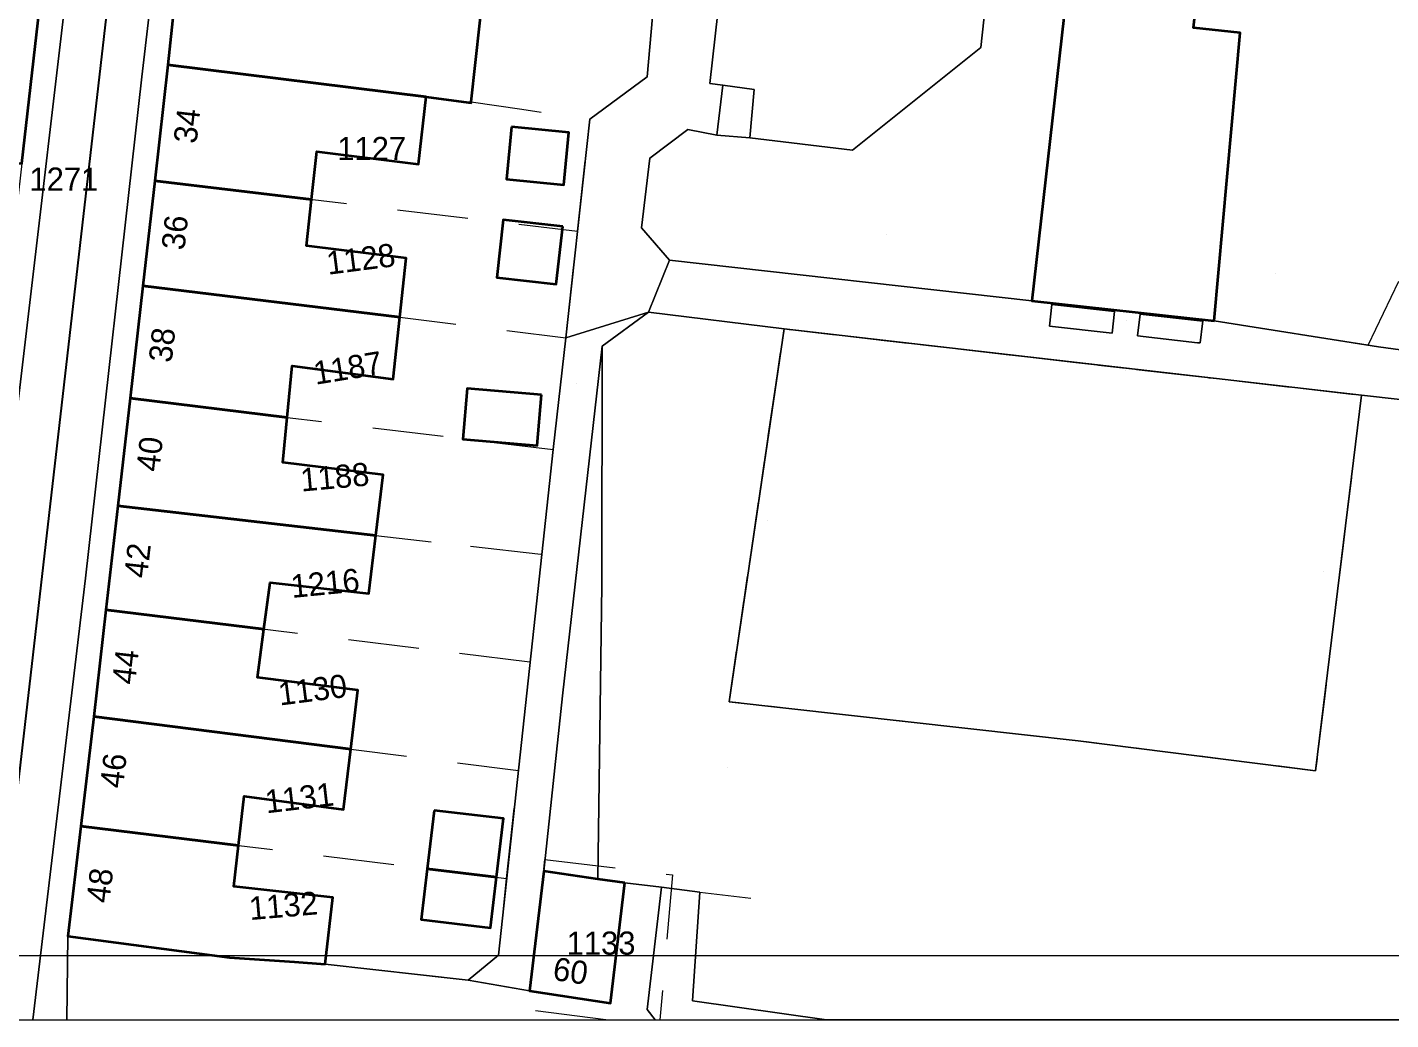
# Model space of a CAD drawing. Header units: metres. Extents: x 0 to 105485, y 0 to 425721.
# Drawn here: x 104954.5 to 105007.5, y 425150 to 425188.6 of the extents above; entities that cross this region are included whole.
import ezdxf
from ezdxf.enums import TextEntityAlignment as Align

# ---------------------------------------------------------------- set-up
doc = ezdxf.new("R2010")
doc.units = ezdxf.units.M
doc.header["$MEASUREMENT"] = 0
doc.linetypes.add('IE-TERREINAFSCHEIDING_KUNSTMATIG-SO', pattern=[11, 4, -1, 4, -2])
doc.linetypes.add('KG-PERCEEL-SO', pattern=[19, 5.5, -4, 5.5, -4])
for name, color, linetype, lineweight in [('B-XX-GR-BEPLANTING_CULTUUR_BODEMBEDEKKER-G', 90, 'Continuous', 18), ('B-XX-GR-BOOM-G', 90, 'Continuous', 13), ('B-XX-GR-GROENVOORZIENING-G', 80, 'Continuous', 18), ('B-XX-GR-STRUIK-G', 90, 'Continuous', 13), ('B-XX-IE-MEUBILAIR-G', 7, 'Continuous', 18), ('B-XX-IE-MEUBILAIR_WEGMEUBILAIR-G', 7, 'Continuous', 18), ('B-XX-IE-MEUBILAIR_WEGMEUBILAIR_AFVALBAK-G', 7, 'Continuous', 18), ('B-XX-IE-TERREINAFSCHEIDING_KUNSTMATIG_HEKWERK-G', 20, 'IE-TERREINAFSCHEIDING_KUNSTMATIG-SO', 18), ('B-XX-IE-TERREINAFSCHEIDING_KUNSTMATIG_MUUR-G', 90, 'IE-TERREINAFSCHEIDING_KUNSTMATIG-SO', 18), ('B-XX-KG-GRENS_PERCEEL-G', 150, 'KG-PERCEEL-SO', 18), ('B-XX-KG-GRENS_PERCEEL-T', 150, 'KG-PERCEEL-SO', 18), ('B-XX-OG-BEBOUWING-G', 7, 'Continuous', 35), ('B-XX-OG-BEBOUWING_HUISNUMMER-T', 7, 'Continuous', 18), ('B-XX-OG-GRENS-G', 7, 'Continuous', 18), ('B-XX-OG-TERREIN_ERF-G', 7, 'Continuous', 18), ('B-XX-VH-OPENVERHARDING-G', 90, 'Continuous', 18)]:
    doc.layers.add(name, color=color, linetype=linetype, lineweight=lineweight)
doc.layers.add('GIS-WEGVAKKEN', color=2, linetype='Continuous')

msp = doc.modelspace()

# ---------------------------------------------------------------- linework, layer by layer
at = {"layer": 'B-XX-GR-BEPLANTING_CULTUUR_BODEMBEDEKKER-G', "ltscale": 0.5}
for points in [[(104991.887, 425190.647), (104987.846, 425191.111), (104982.091, 425191.748), (104981.654, 425191.791), (104981.049, 425186.371), (104981.555, 425186.306), (104982.774, 425186.145), (104982.605, 425184.271), (104986.59, 425183.782), (104991.575, 425187.78)], [(104994.94, 425190.297), (104991.887, 425190.647), (104991.575, 425187.78), (104986.59, 425183.782), (104982.605, 425184.271), (104981.326, 425184.373), (104980.197, 425184.593), (104978.726, 425183.477), (104978.4, 425180.771), (104979.489, 425179.509), (104993.557, 425177.933), (104994.803, 425188.938)], [(104982.774, 425186.145), (104981.555, 425186.306), (104981.326, 425184.373), (104982.605, 425184.271)]]:
    msp.add_lwpolyline(points, close=True, dxfattribs=at)
at = {"layer": 'B-XX-GR-BOOM-G', "color": 0, "true_color": 0x604a38}
for points in [[(104987.926, 425180.493, 2.505), (104987.926, 425180.493, 5.305)], [(105003.028, 425178.985, 2.131), (105003.028, 425178.985, 4.931)], [(104981.725, 425159.803, 1.806), (104981.725, 425159.803, 4.606)]]:
    msp.add_polyline3d(points, dxfattribs=at)
at = {"layer": 'B-XX-GR-GROENVOORZIENING-G', "ltscale": 0.5}
for points in [[(104976.706, 425155.467), (104977.748, 425155.319), (104979.172, 425155.149), (104980.662, 425154.961), (104980.38, 425150.735), (104985.585, 425150), (105010.357, 425150), (105011.128, 425152.625), (105016.445, 425171.333), (105014.915, 425173.311), (105006.367, 425174.263), (105004.586, 425159.669), (104995.359, 425160.832), (104993.278, 425161.065), (104981.8, 425162.35), (104983.935, 425176.844), (104978.664, 425177.493), (104976.863, 425176.172), (104976.856, 425166.881)], [(105006.367, 425174.263), (104983.935, 425176.844), (104981.8, 425162.35), (104993.278, 425161.065), (104995.359, 425160.832), (105004.586, 425159.669)], [(104976.856, 425166.881), (104976.863, 425176.172), (104975.322, 425162.58), (104974.596, 425155.768), (104976.706, 425155.467)], [(104980.662, 425154.961), (104979.172, 425155.149), (104978.62, 425150.397), (104978.932, 425150), (105012.195, 425150), (105016.445, 425171.333), (105011.128, 425152.625), (105010.357, 425150), (104985.585, 425150), (104980.38, 425150.735)]]:
    msp.add_lwpolyline(points, close=True, dxfattribs=at)
at = {"layer": 'B-XX-GR-STRUIK-G', "ltscale": 0.5}
for points in [[(104996.68, 425176.678), (104996.775, 425177.522), (104994.34, 425177.795), (104994.246, 425176.95)], [(105000, 425176.306), (105000.109, 425176.294), (105000.195, 425177.055), (105000.204, 425177.138), (104997.769, 425177.411), (104997.674, 425176.566)]]:
    msp.add_lwpolyline(points, close=True, dxfattribs=at)
at = {"layer": 'B-XX-IE-MEUBILAIR-G', "color": 0, "true_color": 0x604a38}
for points in [[(104955.105, 425181.9, 1.438), (104955.105, 425181.9, 2.938)], [(104958.404, 425181.467, 1.439), (104958.404, 425181.467, 2.939)], [(104980.916, 425177.218, 1.617), (104980.916, 425177.218, 3.117)], [(104997.212, 425175.228, 1.636), (104997.212, 425175.228, 3.136)], [(104975.866, 425174.723, 1.498), (104975.866, 425174.723, 2.998)], [(104976.391, 425172.012, 1.537), (104976.391, 425172.012, 3.037)], [(104957.125, 425170.127, 1.291), (104957.125, 425170.127, 2.791)], [(104955.183, 425154.311, 1.089), (104955.183, 425154.311, 2.589)], [(104964.91, 425152.244, 0.973), (104964.91, 425152.244, 2.473)], [(104974.176, 425152.251, 1.003), (104974.176, 425152.251, 2.503)]]:
    msp.add_polyline3d(points, dxfattribs=at)
at = {"layer": 'B-XX-IE-MEUBILAIR_WEGMEUBILAIR-G', "color": 0, "true_color": 0x604a38}
for points in [[(104983.3, 425169.4, 1.732), (104983.3, 425169.4, 3.232)], [(105004.9, 425167.4, 1.753), (105004.9, 425167.4, 3.253)]]:
    msp.add_polyline3d(points, dxfattribs=at)
at = {"layer": 'B-XX-IE-MEUBILAIR_WEGMEUBILAIR_AFVALBAK-G', "color": 0, "true_color": 0x604a38}
for points in [[(104983.7, 425177.1, 1.652), (104983.7, 425177.1, 3.152)], [(104997.228, 425177.177, 1.601), (104997.228, 425177.177, 3.101)]]:
    msp.add_polyline3d(points, dxfattribs=at)
at = {"layer": 'B-XX-IE-TERREINAFSCHEIDING_KUNSTMATIG_HEKWERK-G', "ltscale": 0.5, "flags": 128}
msp.add_lwpolyline([(104993.278, 425161.065), (104981.8, 425162.35), (104983.935, 425176.844), (105006.367, 425174.263), (105004.586, 425159.669), (104995.359, 425160.832)], dxfattribs=at)
at = {"layer": 'B-XX-IE-TERREINAFSCHEIDING_KUNSTMATIG_HEKWERK-G', "color": 0, "ltscale": 0.5, "true_color": 0x8c7868}
msp.add_polyline3d([(104993.278, 425161.065, 1.705), (104990.409, 425161.386, 1.747), (104987.539, 425161.708, 1.756), (104984.67, 425162.029, 1.731), (104981.8, 425162.35, 1.829), (104982.227, 425165.249, 1.749), (104982.654, 425168.148, 1.739), (104983.081, 425171.046, 1.725), (104983.508, 425173.945, 1.74), (104983.935, 425176.844, 1.675), (104986.739, 425176.521, 1.707), (104989.543, 425176.199, 1.656), (104992.347, 425175.876, 1.646), (104995.151, 425175.553, 1.653), (104997.955, 425175.231, 1.615), (105000.759, 425174.908, 1.628), (105003.563, 425174.586, 1.661), (105006.367, 425174.263, 1.649), (105006.011, 425171.344, 1.733), (105005.655, 425168.425, 1.756), (105005.298, 425165.507, 1.728), (105004.942, 425162.588, 1.682), (105004.586, 425159.669, 1.718), (105002.279, 425159.96, 1.709), (104999.973, 425160.251, 1.695), (104997.666, 425160.541, 1.697), (104995.359, 425160.832, 1.688)], dxfattribs=at)
at = {"layer": 'B-XX-IE-TERREINAFSCHEIDING_KUNSTMATIG_MUUR-G', "ltscale": 0.5, "flags": 128}
for points in [[(104977.748, 425155.319), (104979.172, 425155.149)], [(104980.662, 425154.961), (104979.172, 425155.149)], [(104980.662, 425154.961), (104982.711, 425154.714)]]:
    msp.add_lwpolyline(points, dxfattribs=at)
at = {"layer": 'B-XX-IE-TERREINAFSCHEIDING_KUNSTMATIG_MUUR-G', "color": 0, "ltscale": 0.5, "true_color": 0x8c7868}
for points in [[(104977.748, 425155.319, 1.434), (104979.172, 425155.149, 1.612)], [(104980.662, 425154.961, 1.533), (104979.172, 425155.149, 1.612)], [(104980.662, 425154.961, 1.533), (104982.711, 425154.714, 1.612)]]:
    msp.add_polyline3d(points, dxfattribs=at)
at = {"layer": 'B-XX-KG-GRENS_PERCEEL-G', "ltscale": 0.5, "flags": 128}
for points in [[(104949.107, 425152.908), (104949.408, 425156.061), (104951.193, 425155.864), (104953.518, 425176.147), (104955.847, 425196.728), (104954.3, 425196.834), (104954.922, 425202.306), (104955.397, 425207.84), (104949.676, 425208.467)], [(104959.997, 425187.096), (104960.038, 425187.454), (104961.458, 425200.898)], [(104961.458, 425200.898), (104973.294, 425199.435), (104977.874, 425198.821), (104979.553, 425197.136), (104978.61, 425186.635), (104976.389, 425184.99)], [(105006.631, 425176.213), (105000.648, 425177.153), (105000, 425177.211), (104993.557, 425177.933), (104994.803, 425188.938), (104994.943, 425190.326)], [(104959.485, 425182.595), (104959.997, 425187.096)], [(104959.997, 425187.096), (104970.026, 425185.861), (104971.483, 425185.667)], [(104971.483, 425185.667), (104971.781, 425185.664)], [(104971.781, 425185.664), (104973.743, 425185.375), (104976.389, 425184.99)], [(104975.908, 425180.638), (104976.389, 425184.99)], [(104959.021, 425178.52), (104959.485, 425182.595)], [(104959.485, 425182.595), (104975.908, 425180.638)], [(105006.631, 425176.213), (105009.396, 425181.994)], [(104975.451, 425176.497), (104975.908, 425180.638)], [(104958.523, 425174.144), (104959.021, 425178.52)], [(104959.021, 425178.52), (104969.004, 425177.291), (104975.451, 425176.497)], [(104974.97, 425172.149), (104975.451, 425176.497)], [(104958.048, 425169.966), (104958.523, 425174.144)], [(104958.523, 425174.144), (104964.63, 425173.403), (104974.97, 425172.149)], [(104974.52, 425168.081), (104974.97, 425172.149)], [(104957.589, 425165.932), (104958.048, 425169.966)], [(104958.048, 425169.966), (104968.072, 425168.819), (104971.758, 425168.399)], [(104971.758, 425168.399), (104974.52, 425168.081)], [(104974.52, 425168.081), (104974.067, 425163.906)], [(104957.116, 425161.779), (104957.589, 425165.932)], [(104957.589, 425165.932), (104971.321, 425164.238)], [(104971.321, 425164.238), (104974.067, 425163.906)], [(104974.067, 425163.906), (104973.611, 425159.687)], [(104956.613, 425157.521), (104957.116, 425161.779)], [(104957.116, 425161.779), (104967.099, 425160.513), (104973.611, 425159.687)], [(104973.157, 425155.491), (104973.611, 425159.687)], [(104956.108, 425153.251), (104956.613, 425157.521)], [(104956.613, 425157.521), (104973.157, 425155.491)], [(104974.042, 425151.129), (104974.596, 425155.768), (104974.645, 425156.231)], [(104974.645, 425156.231), (104979.601, 425155.626), (104979.112, 425150)], [(104956.108, 425153.251), (104962.382, 425152.412), (104966.102, 425152.165), (104971.664, 425151.541), (104972.835, 425152.511), (104973.157, 425155.491)], [(104956.064, 425150), (104956.108, 425153.251)], [(104977.007, 425150), (104973.947, 425150.394), (104974.042, 425151.129)]]:
    msp.add_lwpolyline(points, dxfattribs=at)
at = {"layer": 'B-XX-OG-BEBOUWING-G', "ltscale": 0.5}
for points in [[(105000.648, 425177.153), (105001.652, 425188.345), (104999.844, 425188.545), (105000.357, 425193.269), (105009.572, 425192.409), (105009.777, 425193.78), (105009.994, 425195.228), (105010.84, 425201.862), (105007.334, 425202.353), (105003.301, 425202.918), (105004.207, 425211.469), (104997.274, 425212.203), (104996.264, 425203.424), (104996.015, 425200.95), (104995.923, 425200.042), (104994.94, 425190.297), (104994.803, 425188.938), (104993.557, 425177.933)], [(104955.804, 425196.349), (104955.847, 425196.728), (104954.3, 425196.834), (104954.922, 425202.306), (104955.397, 425207.84), (104949.676, 425208.468), (104948.324, 425197.375), (104948.677, 425197.339), (104948.644, 425197.071), (104950.31, 425196.935), (104950.042, 425194.357), (104949.374, 425187.92), (104949.346, 425187.652), (104948.954, 425183.877), (104954.314, 425183.267)], [(104961.458, 425200.898), (104959.997, 425187.096), (104970.026, 425185.861), (104971.483, 425185.667), (104971.777, 425185.628), (104971.781, 425185.664), (104973.294, 425199.435)], [(104970.026, 425185.861), (104959.997, 425187.096), (104959.485, 425182.595), (104965.574, 425181.869), (104965.776, 425183.731), (104969.731, 425183.243)], [(104973.348, 425184.693), (104973.149, 425182.658), (104975.372, 425182.436), (104975.575, 425184.471)], [(104965.574, 425181.869), (104959.485, 425182.595), (104959.021, 425178.52), (104969.004, 425177.291), (104969.246, 425179.586), (104965.38, 425180.073)], [(104975.336, 425180.814), (104973.024, 425181.075), (104972.772, 425178.839), (104975.084, 425178.578)], [(104969.004, 425177.291), (104959.021, 425178.52), (104958.524, 425174.144), (104964.63, 425173.403), (104964.826, 425175.404), (104968.751, 425174.886)], [(104964.63, 425173.403), (104958.524, 425174.144), (104958.048, 425169.966), (104968.072, 425168.819), (104968.355, 425171.169), (104964.459, 425171.656)], [(104974.508, 425174.276), (104971.626, 425174.523), (104971.458, 425172.555), (104974.34, 425172.308)], [(104968.072, 425168.819), (104958.048, 425169.966), (104957.589, 425165.932), (104963.726, 425165.177), (104963.964, 425166.986), (104967.8, 425166.559)], [(104963.726, 425165.177), (104957.589, 425165.932), (104957.116, 425161.779), (104967.1, 425160.513), (104967.374, 425162.811), (104963.479, 425163.299)], [(104967.1, 425160.513), (104957.116, 425161.779), (104956.613, 425157.521), (104962.738, 425156.769), (104962.954, 425158.689), (104966.82, 425158.172)], [(104970.342, 425158.131), (104970.074, 425155.869), (104972.76, 425155.54), (104973.029, 425157.813)], [(104966.102, 425152.165), (104966.397, 425154.752), (104962.56, 425155.179), (104962.738, 425156.769), (104956.613, 425157.521), (104956.108, 425153.251), (104962.382, 425152.412), (104964.91, 425152.244)], [(104972.76, 425155.54), (104970.074, 425155.869), (104969.84, 425153.891), (104972.527, 425153.574)], [(104977.748, 425155.319), (104976.706, 425155.467), (104974.596, 425155.768), (104974.042, 425151.129), (104977.193, 425150.65)]]:
    msp.add_lwpolyline(points, close=True, dxfattribs=at)
at = {"layer": 'B-XX-OG-GRENS-G'}
msp.add_polyline3d([(104912.5, 425157.5, 0.986), (104917.5, 425157.5, 0.967), (104927.5, 425152.5, 0.996), (104932.5, 425152.5, 0.996), (104937.5, 425152.5, 0.995), (104942.5, 425152.5, 1.066), (104947.5, 425152.5, 1.039), (104952.5, 425152.5, 1.076), (104957.5, 425152.5, 1.025), (104962.5, 425152.5, 0.989), (104967.5, 425152.5, 1.015), (104972.5, 425152.5, 1.012), (104977.5, 425152.5, 1.107), (104982.5, 425152.5, 1.461), (104987.5, 425152.5, 1.543), (104992.5, 425152.5, 1.592), (104997.5, 425152.5, 1.63), (105002.5, 425152.5, 1.62), (105007.5, 425152.5, 1.574), (105012.5, 425152.5, 1.141)], dxfattribs=at)
at = {"layer": 'B-XX-OG-TERREIN_ERF-G', "ltscale": 0.5}
msp.add_lwpolyline([(104973.294, 425199.435), (104971.781, 425185.664), (104971.777, 425185.628), (104971.483, 425185.667), (104970.026, 425185.861), (104969.731, 425183.243), (104965.776, 425183.731), (104965.574, 425181.869), (104965.38, 425180.073), (104969.246, 425179.586), (104969.004, 425177.291), (104968.751, 425174.886), (104964.826, 425175.404), (104964.63, 425173.403), (104964.459, 425171.656), (104968.355, 425171.169), (104968.072, 425168.819), (104967.8, 425166.559), (104963.964, 425166.986), (104963.726, 425165.177), (104963.479, 425163.299), (104967.374, 425162.811), (104967.1, 425160.513), (104966.82, 425158.172), (104962.954, 425158.689), (104962.738, 425156.769), (104962.56, 425155.179), (104966.397, 425154.752), (104966.102, 425152.165), (104971.664, 425151.541), (104972.835, 425152.511), (104974.52, 425168.081), (104974.97, 425172.149), (104975.45, 425176.497), (104976.389, 425184.99), (104978.61, 425186.635), (104979.553, 425197.136)], dxfattribs=at)
for points in [[(105009.869, 425183.807), (105009.59, 425183.836), (105010.627, 425193.653), (105011.325, 425193.548), (105017.288, 425192.899), (105017.564, 425192.948), (105017.77, 425193.137), (105017.84, 425193.343), (105017.95, 425194.386), (105011.486, 425195.07), (105009.994, 425195.228), (105009.777, 425193.78), (105009.572, 425192.409), (105000.357, 425193.269), (104999.844, 425188.545), (105001.652, 425188.345), (105000.648, 425177.153), (105007.038, 425176.149), (105008.745, 425175.911), (105008.958, 425177.897), (105008.985, 425178.147), (105009.011, 425178.396), (105009.425, 425178.341), (105009.467, 425178.658)], [(104973.149, 425182.658), (104973.348, 425184.693), (104975.575, 425184.471), (104975.372, 425182.436)], [(104972.772, 425178.839), (104973.024, 425181.075), (104975.336, 425180.814), (104975.084, 425178.578)], [(104971.458, 425172.555), (104971.626, 425174.523), (104974.508, 425174.276), (104974.34, 425172.308)], [(104970.074, 425155.869), (104970.342, 425158.131), (104973.029, 425157.813), (104972.76, 425155.54), (104972.527, 425153.574), (104969.84, 425153.891)]]:
    msp.add_lwpolyline(points, close=True, dxfattribs=at)
at = {"layer": 'B-XX-VH-OPENVERHARDING-G', "ltscale": 0.5}
for points in [[(104973.465, 425201.547), (104973.294, 425199.435), (104977.874, 425198.821), (104979.553, 425197.136), (104978.61, 425186.635), (104976.389, 425184.99), (104975.45, 425176.497), (104978.664, 425177.493), (104979.489, 425179.509), (104978.4, 425180.771), (104978.726, 425183.477), (104980.197, 425184.593), (104981.326, 425184.373), (104981.555, 425186.306), (104981.049, 425186.371), (104981.654, 425191.791), (104982.222, 425196.871), (104982.458, 425198.99), (104980.707, 425199.238), (104979.384, 425200.92)], [(104959.021, 425178.52), (104959.485, 425182.595), (104959.997, 425187.096), (104961.458, 425200.898), (104961.103, 425200.863), (104960.798, 425200.677), (104960.589, 425200.341), (104958.987, 425186.631), (104956.789, 425167.15), (104954.746, 425150), (104956.064, 425150), (104956.108, 425153.251), (104956.613, 425157.521), (104957.116, 425161.779), (104957.589, 425165.932), (104958.048, 425169.966), (104958.524, 425174.144)], [(104956.664, 425195.171), (104956.594, 425195.602), (104956.374, 425195.98), (104956.033, 425196.254), (104955.804, 425196.349), (104954.314, 425183.267), (104953.692, 425177.802), (104953.069, 425172.337), (104952.447, 425166.873), (104951.824, 425161.408), (104951.193, 425155.864), (104952.126, 425155.722), (104952.176, 425155.972), (104953.985, 425172.36)], [(105000.648, 425177.153), (104993.557, 425177.933), (104979.489, 425179.509), (104978.664, 425177.493), (104983.935, 425176.844), (105006.367, 425174.263), (105014.915, 425173.311), (105016.445, 425171.333), (105017.825, 425175.816), (105016.15, 425174.878), (105008.745, 425175.911), (105007.038, 425176.149)], [(104976.863, 425176.172), (104978.664, 425177.493), (104975.45, 425176.497), (104974.97, 425172.149), (104974.52, 425168.081), (104972.835, 425152.511), (104971.664, 425151.541), (104974.042, 425151.129), (104974.596, 425155.768), (104975.322, 425162.58)], [(104996.68, 425176.678), (104994.246, 425176.95), (104994.34, 425177.795), (104996.775, 425177.522)], [(105000, 425176.306), (104997.674, 425176.566), (104997.769, 425177.411), (105000.204, 425177.138), (105000.195, 425177.055), (105000.109, 425176.294)], [(104978.932, 425150), (104978.62, 425150.397), (104979.172, 425155.149), (104977.748, 425155.319), (104977.193, 425150.65), (104974.042, 425151.129), (104971.664, 425151.541), (104966.102, 425152.165), (104964.91, 425152.244), (104962.382, 425152.412), (104956.108, 425153.251), (104956.064, 425150)]]:
    msp.add_lwpolyline(points, close=True, dxfattribs=at)
for points in [[(104950.994, 425150), (104954.746, 425150), (104956.789, 425167.15), (104958.987, 425186.631), (104960.589, 425200.341)], [(104956.664, 425195.171), (104953.985, 425172.36)]]:
    msp.add_lwpolyline(points, dxfattribs=at)
at = {"layer": 'GIS-WEGVAKKEN'}
msp.add_lwpolyline([(104952.865, 425150), (104954.05, 425157.98), (104958.01, 425192.5), (104958.09, 425193.61), (104958.19, 425201.65), (104958.36, 425202.41), (104961.14, 425210.98), (104964.66, 425236.45), (104965.413, 425241.36)], dxfattribs=at)

# ---------------------------------------------------------------- texts
at = {"layer": 'B-XX-KG-GRENS_PERCEEL-T'}
for s, p in [('1127', (104967.911, 425183.85)), ('1271', (104955.953, 425182.661)), ('1133', (104976.824, 425152.977))]:
    msp.add_text(s, height=0.9, dxfattribs=at).set_placement(p, align=Align.MIDDLE_CENTER)
for s, rotation, p in [('1128', 7.3, (104967.488, 425179.56)), ('1187', 9.2, (104966.982, 425175.328)), ('1188', 5.2, (104966.478, 425171.089)), ('1216', 5.6, (104966.104, 425166.964)), ('1130', 7.3, (104965.615, 425162.822)), ('1131', 6.7, (104965.102, 425158.621)), ('1132', 4.9, (104964.481, 425154.433))]:
    msp.add_text(s, height=0.9, rotation=rotation, dxfattribs=at).set_placement(p, align=Align.MIDDLE_CENTER)
at = {"layer": 'B-XX-OG-BEBOUWING_HUISNUMMER-T'}
for s, rotation, p in [('34', 83.5, (104960.734, 425184.73)), ('36', 83.5, (104960.263, 425180.589)), ('38', 83.5, (104959.766, 425176.219)), ('40', 83.5, (104959.284, 425171.981)), ('42', 83.5, (104958.813, 425167.846)), ('44', 83.5, (104958.343, 425163.711)), ('46', 83.3, (104957.876, 425159.682)), ('48', 83.3, (104957.348, 425155.22)), ('60', 351.3, (104975.642, 425151.897))]:
    msp.add_text(s, height=0.9, rotation=rotation, dxfattribs=at).set_placement(p, align=Align.MIDDLE_CENTER)

doc.saveas('drawing.dxf')
